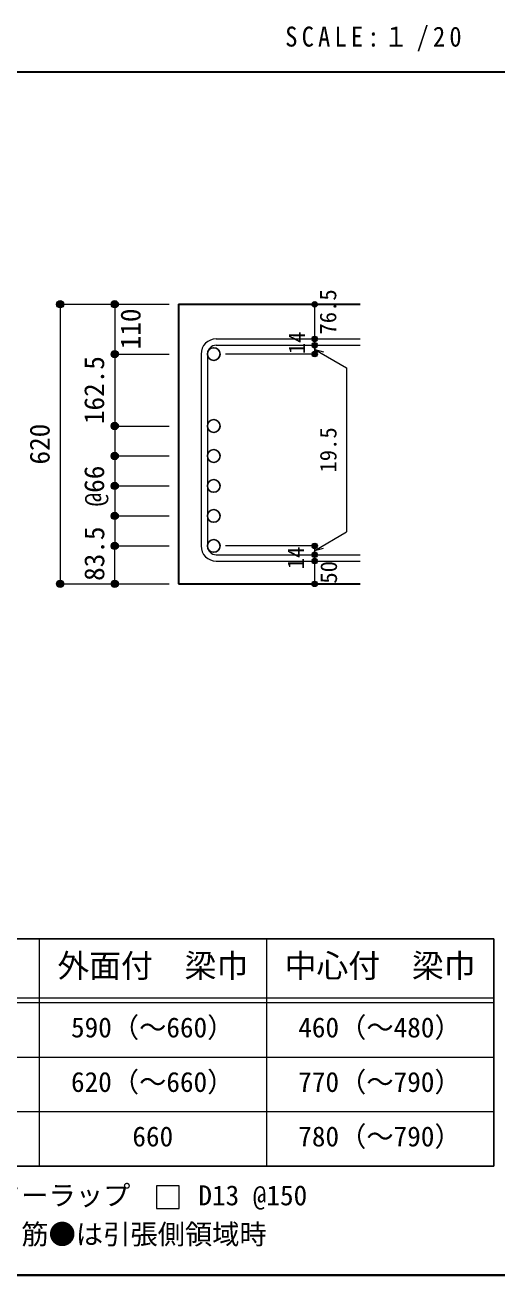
# Model space of a CAD drawing. Units: millimetres at full size, sheet at 1:20; some dimension numbers follow another scale. Extents: x -3982 to 3969, y -2797 to 2801.
# Drawn here: x 1376 to 2414, y -2797 to -45 of the extents above; entities that cross this region are included whole.
import ezdxf
from ezdxf.enums import TextEntityAlignment as Align

# ---------------------------------------------------------------- set-up
doc = ezdxf.new("R2010")
doc.units = ezdxf.units.MM
doc.header["$LTSCALE"] = 20
doc.header["$PDMODE"] = 32
doc.header["$PDSIZE"] = 12
for name, color, linetype, lineweight in [('6-1_躯体線', 2, 'Continuous', 35), ('6-5_梁主筋', 7, 'Continuous', 18), ('6-6_S.T.P.', 7, 'Continuous', 18), ('6-7_文字', 7, 'Continuous', 18), ('6-D_寸法', 4, 'Continuous', 9), ('6-E_枠', 7, 'Continuous', 18), ('F-0_枠', 6, 'Continuous', 40)]:
    doc.layers.add(name, color=color, linetype=linetype, lineweight=lineweight)
doc.styles.add('ＭＳ ゴシック', font='')
doc.styles.get('ＭＳ ゴシック').set_extended_font_data('MS Gothic')

msp = doc.modelspace()

# ---------------------------------------------------------------- linework, layer by layer
at = {"layer": '6-1_躯体線'}
for p, q in [((1712.96, -659.67), (2112.96, -659.67)), ((1712.96, -659.67), (1712.96, -1275.17)), ((1712.96, -1275.17), (2112.96, -1275.17))]:
    msp.add_line(p, q, dxfattribs=at)
at = {"layer": '6-5_梁主筋', "color": 3, "lineweight": 25}
for centre in [(1790.96, -769.31), (1790.96, -927.67), (1790.96, -993.67), (1790.96, -1059.67), (1790.96, -1125.67), (1790.96, -1191.67)]:
    msp.add_circle(centre, 14, dxfattribs=at)
at = {"layer": '6-6_S.T.P.'}
for p, q in [((1796.46, -735.81), (2112.96, -735.81)), ((1762.96, -769.31), (1762.96, -1191.67)), ((1776.96, -769.31), (1776.96, -1191.67)), ((1796.46, -749.81), (2112.96, -749.81)), ((1796.46, -1211.17), (2112.96, -1211.17)), ((1796.46, -1225.17), (2112.96, -1225.17))]:
    msp.add_line(p, q, dxfattribs=at)
for centre, radius, start, end in [((1796.46, -769.31), 33.5, 90, 180), ((1796.46, -769.31), 19.5, 90, 180), ((1796.46, -1191.67), 33.5, 180, 270), ((1796.46, -1191.67), 19.5, 180, 270)]:
    msp.add_arc(centre, radius, start, end, dxfattribs=at)
at = {"layer": '6-7_文字'}
msp.add_lwpolyline([(1665.14, -2650.25), (1715.14, -2650.25), (1715.14, -2600.25), (1665.14, -2600.25)], close=True, dxfattribs=at)
at = {"layer": '6-D_寸法'}
for p, q in [((1452.96, -659.67), (1452.96, -1275.17)), ((1572.96, -659.67), (1572.96, -769.31)), ((2012.96, -735.23), (2012.96, -659.67)), ((2012.96, -749.81), (2012.96, -735.81)), ((1572.96, -769.31), (1692.96, -769.31)), ((1572.96, -769.31), (1572.96, -927.67)), ((2012.96, -769.31), (1816.87, -769.31)), ((2012.96, -758.98), (2083.02, -799.43)), ((2012.96, -758.98), (2032.28, -764.16)), ((2083.02, -799.43), (2083.02, -1160.97)), ((1572.96, -927.67), (1692.96, -927.67)), ((1572.96, -927.67), (1572.96, -993.67)), ((1572.96, -993.67), (1692.96, -993.67)), ((1572.96, -993.67), (1572.96, -1059.67)), ((1572.96, -1059.67), (1692.96, -1059.67)), ((1572.96, -1059.67), (1572.96, -1125.67)), ((1572.96, -1125.67), (1692.96, -1125.67)), ((1572.96, -1125.67), (1572.96, -1191.67)), ((2012.96, -1201.42), (2083.02, -1160.97)), ((1572.96, -1191.67), (1692.96, -1191.67)), ((1572.96, -1275.17), (1572.96, -1191.67)), ((2012.96, -1191.67), (1816.87, -1191.67)), ((2012.96, -1211.17), (2012.96, -1191.67)), ((2012.96, -1201.42), (2032.28, -1196.25)), ((2012.96, -1225.17), (2012.96, -1211.17)), ((2012.96, -1275.17), (2012.96, -1225.17)), ((1452.96, -1275.17), (1562.82, -1275.17)), ((1452.96, -1275.17), (1572.96, -1275.17)), ((1572.96, -1275.17), (1692.96, -1275.17))]:
    msp.add_line(p, q, dxfattribs=at)
for points in [[(1452.96, -659.67), (1572.96, -659.67), (1692.96, -659.67)], [(2012.96, -749.23), (2012.96, -769.31), (2012.96, -749.23)]]:
    msp.add_lwpolyline(points, dxfattribs=at)
for centre, radius in [((1452.96, -659.67), 8), ((1452.96, -659.67), 7.2), ((1452.96, -659.67), 6.4), ((1452.96, -659.67), 5.6), ((1452.96, -659.67), 4.8), ((1452.96, -659.67), 4), ((1452.96, -659.67), 3.2), ((1452.96, -659.67), 2.4), ((1452.96, -659.67), 1.6), ((1452.96, -659.67), 0.8), ((1572.96, -659.67), 8), ((1572.96, -659.67), 7.2), ((1572.96, -659.67), 6.4), ((1572.96, -659.67), 5.6), ((1572.96, -659.67), 4.8), ((1572.96, -659.67), 4), ((1572.96, -659.67), 3.2), ((1572.96, -659.67), 2.4), ((1572.96, -659.67), 1.6), ((1572.96, -659.67), 0.8), ((2012.96, -659.67), 4), ((2012.96, -659.67), 3.6), ((2012.96, -659.67), 3.2), ((2012.96, -659.67), 2.8), ((2012.96, -659.67), 2.4), ((2012.96, -659.67), 2), ((2012.96, -659.67), 1.6), ((2012.96, -659.67), 1.2), ((2012.96, -659.67), 0.8), ((2012.96, -659.67), 0.4), ((2012.96, -735.81), 4), ((2012.96, -735.81), 3.6), ((2012.96, -735.81), 3.2), ((2012.96, -735.81), 2.8), ((2012.96, -735.81), 2.4), ((2012.96, -735.81), 2), ((2012.96, -735.81), 1.6), ((2012.96, -735.81), 1.2), ((2012.96, -735.81), 0.8), ((2012.96, -735.81), 0.4), ((1572.96, -769.31), 8), ((1572.96, -769.31), 7.2), ((1572.96, -769.31), 6.4), ((1572.96, -769.31), 5.6), ((1572.96, -769.31), 4.8), ((1572.96, -769.31), 4), ((1572.96, -769.31), 3.2), ((1572.96, -769.31), 2.4), ((1572.96, -769.31), 1.6), ((1572.96, -769.31), 0.8), ((2012.96, -749.81), 4), ((2012.96, -769.31), 4), ((2012.96, -749.81), 3.6), ((2012.96, -769.31), 3.6), ((2012.96, -749.81), 3.2), ((2012.96, -769.31), 3.2), ((2012.96, -749.81), 2.8), ((2012.96, -769.31), 2.8), ((2012.96, -749.81), 2.4), ((2012.96, -769.31), 2.4), ((2012.96, -749.81), 2), ((2012.96, -769.31), 2), ((2012.96, -749.81), 1.6), ((2012.96, -769.31), 1.6), ((2012.96, -749.81), 1.2), ((2012.96, -769.31), 1.2), ((2012.96, -749.81), 0.8), ((2012.96, -769.31), 0.8), ((2012.96, -749.81), 0.4), ((2012.96, -769.31), 0.4), ((1572.96, -927.67), 8), ((1572.96, -927.67), 7.2), ((1572.96, -927.67), 6.4), ((1572.96, -927.67), 5.6), ((1572.96, -927.67), 4.8), ((1572.96, -927.67), 4), ((1572.96, -927.67), 3.2), ((1572.96, -927.67), 2.4), ((1572.96, -927.67), 1.6), ((1572.96, -927.67), 0.8), ((1572.96, -993.67), 8), ((1572.96, -993.67), 7.2), ((1572.96, -993.67), 6.4), ((1572.96, -993.67), 5.6), ((1572.96, -993.67), 4.8), ((1572.96, -993.67), 4), ((1572.96, -993.67), 3.2), ((1572.96, -993.67), 2.4), ((1572.96, -993.67), 1.6), ((1572.96, -993.67), 0.8), ((1572.96, -1059.67), 8), ((1572.96, -1059.67), 7.2), ((1572.96, -1059.67), 6.4), ((1572.96, -1059.67), 5.6), ((1572.96, -1059.67), 4.8), ((1572.96, -1059.67), 4), ((1572.96, -1059.67), 3.2), ((1572.96, -1059.67), 2.4), ((1572.96, -1059.67), 1.6), ((1572.96, -1059.67), 0.8), ((1572.96, -1125.67), 8), ((1572.96, -1125.67), 7.2), ((1572.96, -1125.67), 6.4), ((1572.96, -1125.67), 5.6), ((1572.96, -1125.67), 4.8), ((1572.96, -1125.67), 4), ((1572.96, -1125.67), 3.2), ((1572.96, -1125.67), 2.4), ((1572.96, -1125.67), 1.6), ((1572.96, -1125.67), 0.8), ((1572.96, -1191.67), 8), ((1572.96, -1191.67), 7.2), ((1572.96, -1191.67), 6.4), ((1572.96, -1191.67), 5.6), ((1572.96, -1191.67), 4.8), ((1572.96, -1191.67), 4), ((1572.96, -1191.67), 3.2), ((1572.96, -1191.67), 2.4), ((1572.96, -1191.67), 1.6), ((1572.96, -1191.67), 0.8), ((2012.96, -1191.67), 4), ((2012.96, -1211.17), 4), ((2012.96, -1191.67), 3.6), ((2012.96, -1211.17), 3.6), ((2012.96, -1191.67), 3.2), ((2012.96, -1211.17), 3.2), ((2012.96, -1191.67), 2.8), ((2012.96, -1211.17), 2.8), ((2012.96, -1191.67), 2.4), ((2012.96, -1211.17), 2.4), ((2012.96, -1191.67), 2), ((2012.96, -1211.17), 2), ((2012.96, -1191.67), 1.6), ((2012.96, -1211.17), 1.6), ((2012.96, -1191.67), 1.2), ((2012.96, -1211.17), 1.2), ((2012.96, -1191.67), 0.8), ((2012.96, -1211.17), 0.8), ((2012.96, -1191.67), 0.4), ((2012.96, -1211.17), 0.4), ((2012.96, -1225.17), 4), ((2012.96, -1225.17), 3.6), ((2012.96, -1225.17), 3.2), ((2012.96, -1225.17), 2.8), ((2012.96, -1225.17), 2.4), ((2012.96, -1225.17), 2), ((2012.96, -1225.17), 1.6), ((2012.96, -1225.17), 1.2), ((2012.96, -1225.17), 0.8), ((2012.96, -1225.17), 0.4), ((1452.96, -1275.17), 8), ((1452.96, -1275.17), 7.2), ((1452.96, -1275.17), 6.4), ((1452.96, -1275.17), 5.6), ((1452.96, -1275.17), 4.8), ((1452.96, -1275.17), 4), ((1452.96, -1275.17), 3.2), ((1452.96, -1275.17), 2.4), ((1452.96, -1275.17), 1.6), ((1452.96, -1275.17), 0.8), ((1572.96, -1275.17), 8), ((1572.96, -1275.17), 7.2), ((1572.96, -1275.17), 6.4), ((1572.96, -1275.17), 5.6), ((1572.96, -1275.17), 4.8), ((1572.96, -1275.17), 4), ((1572.96, -1275.17), 3.2), ((1572.96, -1275.17), 2.4), ((1572.96, -1275.17), 1.6), ((1572.96, -1275.17), 0.8), ((2012.96, -1275.17), 4), ((2012.96, -1275.17), 3.6), ((2012.96, -1275.17), 3.2), ((2012.96, -1275.17), 2.8), ((2012.96, -1275.17), 2.4), ((2012.96, -1275.17), 2), ((2012.96, -1275.17), 1.6), ((2012.96, -1275.17), 1.2), ((2012.96, -1275.17), 0.8), ((2012.96, -1275.17), 0.4)]:
    msp.add_circle(centre, radius, dxfattribs=at)
at = {"layer": '6-D_寸法', "color": 7}
for p in [(1452.96, -659.67), (1572.96, -659.67), (2012.96, -659.67), (2012.96, -735.81), (1572.96, -769.31), (2012.96, -749.81), (2012.96, -769.31), (1572.96, -927.67), (1572.96, -993.67), (1572.96, -1059.67), (1572.96, -1125.67), (1572.96, -1191.67), (1572.96, -1191.67), (2012.96, -1191.67), (2012.96, -1211.17), (2012.96, -1225.17), (1452.96, -1275.17), (1572.96, -1275.17), (2012.96, -1275.17)]:
    msp.add_point(p, dxfattribs=at)
at = {"layer": '6-E_枠', "color": 3, "lineweight": 25}
for p, q in [((965.14, -2056.95), (2406.83, -2056.95)), ((2406.83, -2056.95), (2406.83, -2556.95)), ((965.14, -2556.95), (2406.83, -2556.95))]:
    msp.add_line(p, q, dxfattribs=at)
at = {"layer": '6-E_枠'}
for p, q in [((1406.83, -2056.95), (1406.83, -2556.95)), ((1906.83, -2056.95), (1906.83, -2556.95)), ((965.14, -2186.95), (2406.83, -2186.95)), ((965.14, -2196.95), (2406.83, -2196.95)), ((965.14, -2316.95), (2406.83, -2316.95)), ((965.14, -2436.95), (2406.83, -2436.95))]:
    msp.add_line(p, q, dxfattribs=at)
at = {"layer": 'F-0_枠', "color": 2, "lineweight": 35}
msp.add_line((-3981.92, -148.03), (2482.4, -148.03), dxfattribs=at)
at = {"layer": 'F-0_枠'}
msp.add_line((3969.4, -2796.83), (-3981.92, -2796.83), dxfattribs=at)

# ---------------------------------------------------------------- texts
at = {"layer": '6-7_文字', "color": 2, "style": 'ＭＳ ゴシック'}
for s, p in [('外面付\u3000梁巾', (1446.83, -2156.95)), ('中心付\u3000梁巾', (1946.83, -2156.95))]:
    msp.add_text(s, height=51.32, dxfattribs=at).set_placement(p, align=Align.BOTTOM_LEFT)
at = {"layer": '6-7_文字', "style": 'ＭＳ ゴシック'}
for s, p in [('590（～660）', (1476.83, -2286.95)), ('460（～480）', (1976.83, -2286.95)), ('620（～660）', (1476.83, -2406.95)), ('770（～790）', (1976.83, -2406.95)), ('660', (1611.83, -2526.95)), ('780（～790）', (1976.83, -2526.95)), ('※ 基礎梁スターラップ     D13 @150', (977.51, -2656.67)), ('※ 柱型立上り筋●は引張側領域時', (977.51, -2742.34))]:
    msp.add_text(s, height=43.99, dxfattribs=at).set_placement(p, align=Align.BOTTOM_LEFT)
at = {"layer": '6-7_文字', "color": 2, "insert": (1948.17, -103.03), "char_height": 43.99, "attachment_point": 7, "style": 'ＭＳ ゴシック'}
msp.add_mtext('\\T1.34;\\W0.9;SCALE:１/20', dxfattribs=at)
at = {"layer": '6-D_寸法', "style": 'ＭＳ ゴシック'}
for s, height, p in [('76.5', 36.66, (2071.47, -726.42)), ('110', 43.99, (1642.96, -758.74)), ('14', 36.66, (2002.96, -769.7)), ('162.5', 43.99, (1562.96, -923.48)), ('620', 43.99, (1442.96, -1012.42)), ('19.5', 36.66, (2071.94, -1030.2)), ('@66', 43.99, (1562.96, -1104.67)), ('83.5', 43.99, (1563.27, -1268.68)), ('14', 36.66, (2000.65, -1243.17)), ('50', 36.66, (2073.06, -1274.8))]:
    msp.add_text(s, height=height, rotation=90, dxfattribs=at).set_placement(p, align=Align.BOTTOM_LEFT)

doc.saveas('drawing.dxf')
